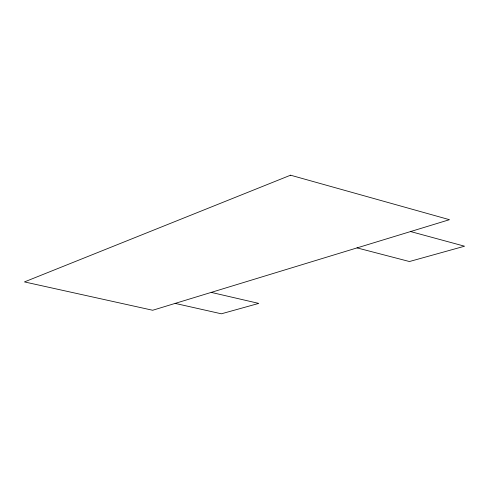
<?xml version="1.0" encoding="UTF-8"?>
<svg xmlns="http://www.w3.org/2000/svg" width="489" height="489" viewBox="0 0 489 489"><rect width="100%" height="100%" fill="white"/><g stroke="black" fill="none" stroke-linecap="round" stroke-linejoin="round"><path stroke-width="0.73" d="M175.141 303.4L221.364 313.804L258.754 303.406L211.211 292.391M357.043 247.892L409.434 261.529L464.55 246.205L410.583 231.554M290.564 175.196L24.45 281.915L152.678 310.258L449.458 219.689L290.564 175.196"/></g></svg>
